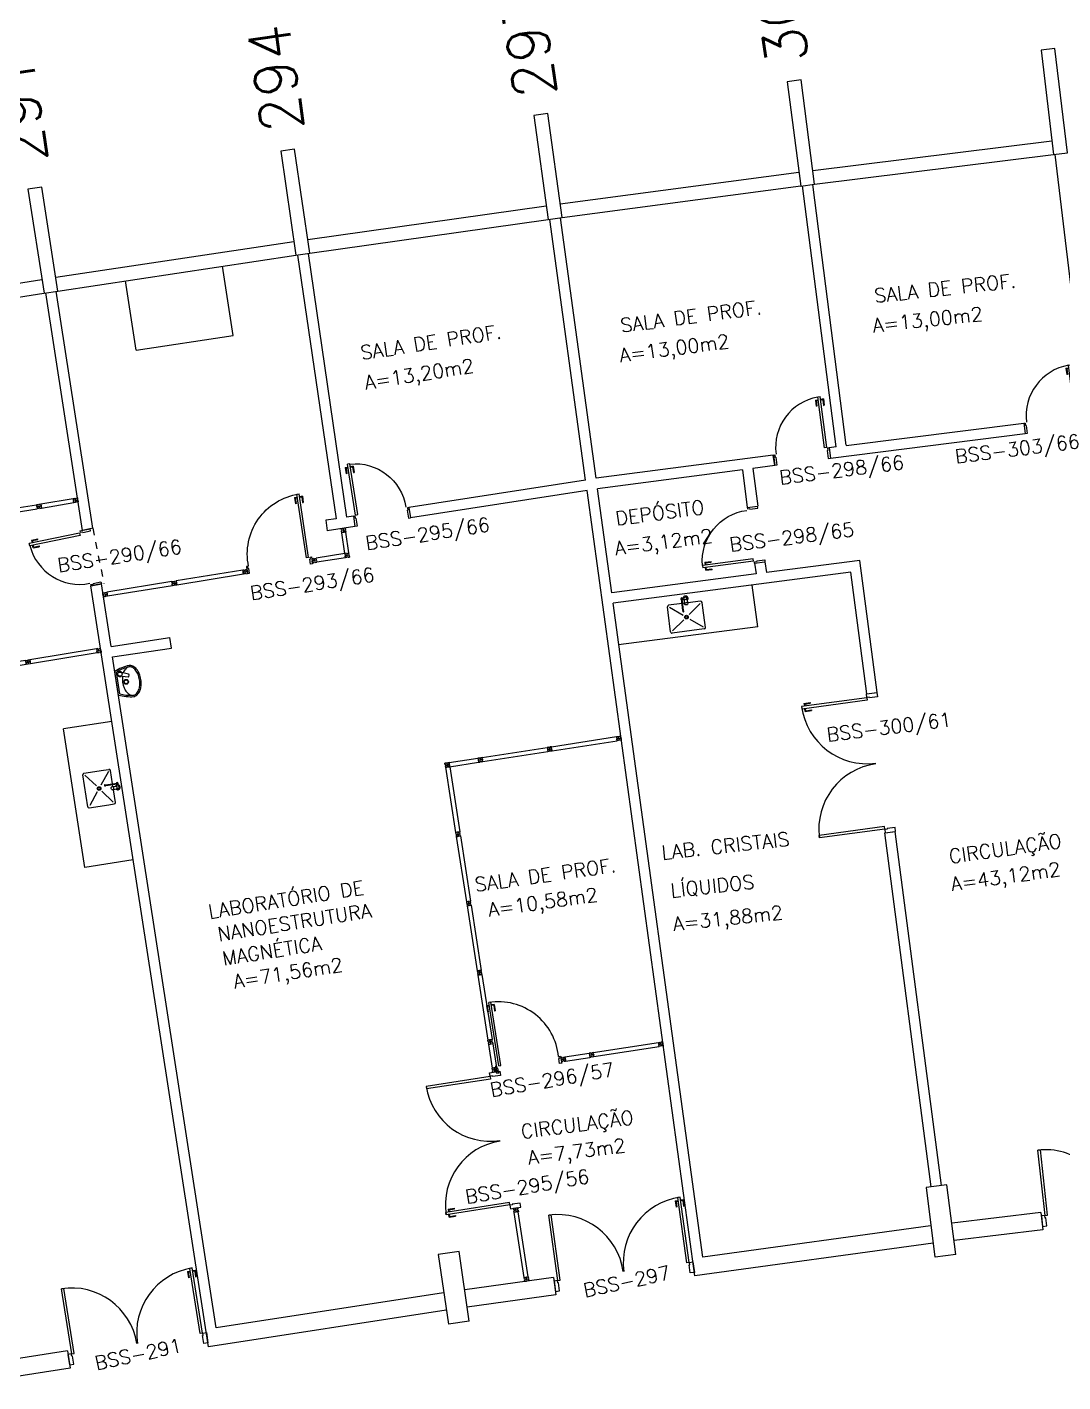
# Model space of a CAD drawing. Extents: x -152 to 150, y 325 to 437.
# Drawn here: x -65.03 to -50.26, y 406.78 to 426.11 of the extents above; entities that cross this region are included whole.
import ezdxf
from ezdxf.enums import TextEntityAlignment as Align

# ---------------------------------------------------------------- set-up
doc = ezdxf.new("R2010")
doc.units = 0
doc.header["$LTSCALE"] = 0.01
doc.header["$MEASUREMENT"] = 0
doc.header["$PDMODE"] = 98
doc.linetypes.add('HIDDEN', pattern=[0.375, 0.25, -0.125])
doc.layers.get('0').update_dxf_attribs({"linetype": 'CONTINUOUS'})
doc.layers.get('DEFPOINTS').update_dxf_attribs({"linetype": 'CONTINUOUS'})
for name, color, linetype in [('ALV', 2, 'CONTINUOUS'), ('AREA', 2, 'CONTINUOUS'), ('BANC', 2, 'CONTINUOUS'), ('CARIMBO', 7, 'CONTINUOUS'), ('DIV', 2, 'CONTINUOUS'), ('ESQ', 1, 'CONTINUOUS'), ('ESTR', 3, 'CONTINUOUS'), ('grapa', 1, 'HIDDEN'), ('NOPILAR1', 2, 'CONTINUOUS'), ('PEÇAS', 1, 'CONTINUOUS'), ('TEXTO', 2, 'CONTINUOUS'), ('TEXTO-CENTRO-CUSTO', 2, 'CONTINUOUS'), ('TEXTO-ENDEREÇO', 2, 'CONTINUOUS')]:
    doc.layers.add(name, color=color, linetype=linetype)
doc.styles.add('1', font='romans.shx')
doc.styles.add('NOPILAR', font='simplex.shx', dxfattribs={"height": 0.6})
doc.styles.add('UNB-100', font='simplex.shx', dxfattribs={"height": 3})
doc.styles.add('UNB-100-1', font='simplex.shx', dxfattribs={"height": 0.2})
doc.dimstyles.new('1-600', dxfattribs={"dimtxt": 1.1, "dimasz": 2.5, "dimexe": 2, "dimexo": 4, "dimgap": 0.2, "dimtad": 1, "dimdec": 0, "dimzin": 4, "dimdsep": 46, "dimlunit": 6, "dimtxsty": '1', "dimblk1": 'NONE', "dimblk2": 'NONE', "dimsah": 1, "dimcen": 0, "dimclrd": 2, "dimclre": 2, "dimclrt": 2, "dimadec": 0, "dimazin": 0, "dimtfac": 1, "dimtdec": 0, "dimtmove": 2, "dimatfit": 3, "dimldrblk": 'NONE', "dimfxl": 0, "dimtolj": 1, "dimtzin": 0, "dimarcsym": 0})

# ---------------------------------------------------------------- blocks, each defined once
blk = doc.blocks.new('PILAR-SSC')
blk.add_lwpolyline([(0, 0), (0, -1.5), (0.2, -1.5), (0.2, 0)], close=True)
blk = doc.blocks.new('DIVMT-SSC')
for p, q in [((0, 0.005), (0, -0.005)), ((0, -0.005), (0, 0.005)), ((-0.03, -0.03), (-0.03, -0.97)), ((0.006, -0.03), (-0.006, -0.03)), ((-0.005, 0), (0.005, 0)), ((0.005, 0), (-0.005, 0)), ((0.006, -0.02), (0.006, -0.03)), ((0.03, -0.03), (0.03, -0.97)), ((0.03, -0.97), (-0.03, -0.97)), ((-0.006, -0.98), (-0.006, -0.97)), ((-0.006, -0.98), (0.006, -0.98)), ((0.006, -1.001), (-0.006, -1.001)), ((0.005, -0.97), (-0.005, -0.97)), ((0, -0.994), (0, -1.007)), ((0, -1.02), (0, -1.021)), ((0.006, -0.98), (0.006, -0.97))]:
    blk.add_line(p, q)
blk.add_lwpolyline([(0.006, -0.02), (-0.006, -0.02), (0.006, -0.02), (0.006, -0.03), (0.03, -0.03), (0.03, -0.008), (0.02, -0.008), (0.02, 0.008), (0.03, 0.008), (0.03, 0.03), (0.006, 0.03), (0.006, 0.02), (-0.006, 0.02), (-0.006, 0.03), (-0.03, 0.03), (-0.03, 0.008), (-0.02, 0.008), (-0.02, -0.008), (-0.03, -0.008), (-0.03, -0.03), (-0.006, -0.03), (-0.006, -0.02), (-0.006, -0.03)])
blk = doc.blocks.new('PTDP-SSC')
at = {"color": 2}
for p, q in [((0.055, 1.015), (0.09, 1.015)), ((0.055, 0.075), (0.055, 1.015)), ((0.09, 0.075), (0.09, 1.015)), ((1.91, 0.075), (1.91, 1.015)), ((1.945, 1.015), (1.91, 1.015)), ((1.945, 0.075), (1.945, 1.015)), ((0.05, 0.075), (0, 0.075)), ((0, 0.075), (0, -0.075)), ((0.05, 0.04), (0.05, 0.075)), ((0.06, 0.04), (0.05, 0.04)), ((0.055, 0.075), (0.09, 0.075)), ((0.06, -0.075), (0.06, 0.04)), ((1.945, 0.075), (1.91, 0.075)), ((1.94, -0.075), (1.94, 0.04)), ((1.94, 0.04), (1.95, 0.04)), ((1.95, 0.04), (1.95, 0.075)), ((1.95, 0.075), (2, 0.075)), ((2, 0.075), (2, -0.075)), ((0, -0.075), (0.06, -0.075)), ((2, -0.075), (1.94, -0.075))]:
    blk.add_line(p, q, dxfattribs=at)
at = {"color": 1}
for centre, start, end in [((0.055, 0.075), 0, 90), ((1.945, 0.075), 90, 180)]:
    blk.add_arc(centre, 0.94, start, end, dxfattribs=at)
blk = doc.blocks.new('PDV2E-SSC')
at = {"layer": 'DIV'}
for p, q in [((0.034, 0.925), (0.034, 0.835)), ((0.034, 0.925), (0.074, 0.925)), ((0.044, 0.835), (0.034, 0.835)), ((0.044, 0.915), (0.044, 0.835)), ((0.044, 0.915), (0.074, 0.915)), ((0.076, 0.05), (0.076, 0.965)), ((0.106, 0.965), (0.076, 0.965)), ((0.106, 0.05), (0.106, 0.965)), ((0.148, 0.925), (0.108, 0.925)), ((0.138, 0.915), (0.108, 0.915)), ((0.138, 0.915), (0.138, 0.835)), ((0.138, 0.835), (0.148, 0.835)), ((0.148, 0.925), (0.148, 0.835)), ((0.031, 0.05), (0.031, -0.05)), ((0.051, 0.05), (0.031, 0.05)), ((0.051, 0.02), (0.051, 0.05)), ((0.051, 0.02), (0.061, 0.02)), ((0.061, -0.05), (0.061, 0.02)), ((0.076, 0.05), (0.106, 0.05)), ((0.95, 0.02), (0.94, 0.02)), ((0.94, -0.05), (0.94, 0.02)), ((0.95, 0.02), (0.95, 0.05)), ((0.95, 0.05), (0.97, 0.05)), ((0.97, 0.05), (0.97, 0.035)), ((0.97, 0.035), (0.97, -0.035)), ((0.031, -0.05), (0.061, -0.05)), ((0.97, -0.05), (0.94, -0.05)), ((0.97, -0.035), (0.97, -0.05))]:
    blk.add_line(p, q, dxfattribs=at)
at = {"layer": 'DIV', "color": 1}
blk.add_arc((0.076, 0.1), 0.865, 356.6786, 90, dxfattribs=at)
blk = doc.blocks.new('A$C73356FFD')
at = {"layer": 'DIV'}
for p, q in [((0.025, 0.03), (0.035, 0.03)), ((0.035, 0.03), (0.025, 0.03)), ((0.03, 0.025), (0.03, 0.035)), ((0.03, 0.035), (0.03, 0.025))]:
    blk.add_line(p, q, dxfattribs=at)
blk.add_lwpolyline([(0.009, 0.036), (0, 0.036), (0, 0.06), (0.022, 0.06), (0.022, 0.05), (0.038, 0.05), (0.038, 0.06), (0.06, 0.06), (0.06, 0.036), (0.05, 0.036), (0.05, 0.024), (0.06, 0.024), (0.06, 0), (0.038, 0), (0.038, 0.01), (0.022, 0.01), (0.022, 0), (0, 0), (0, 0.024), (0.009, 0.024)], close=True, dxfattribs=at)
blk = doc.blocks.new('A$C19D559F5')
at = {"linetype": 'Continuous'}
blk.add_blockref('A$C73356FFD', (0, 0), dxfattribs=at)
blk = doc.blocks.new('A$C31074930')
at = {"layer": 'DIV', "linetype": 'Continuous', "rotation": 180}
blk.add_blockref('PTDP-SSC', (1.97, 0.067), dxfattribs=at)
blk = doc.blocks.new('PD80-SSC')
at = {"color": 2}
for p, q in [((-0.777, 0.01), (-0.777, -0.03)), ((-0.777, 0.01), (-0.687, 0.01)), ((-0.687, 0), (-0.687, 0.01)), ((-0.075, 0), (0.075, 0)), ((-0.075, 0), (-0.075, -0.02)), ((0.075, -0.03), (0.075, 0)), ((-0.817, -0.065), (-0.817, -0.03)), ((-0.085, -0.03), (-0.817, -0.03)), ((-0.085, -0.065), (-0.817, -0.065)), ((-0.777, -0.105), (-0.777, -0.065)), ((-0.777, -0.105), (-0.687, -0.105)), ((-0.767, 0), (-0.767, -0.03)), ((-0.767, 0), (-0.687, 0)), ((-0.767, -0.095), (-0.767, -0.065)), ((-0.767, -0.095), (-0.687, -0.095)), ((-0.687, -0.095), (-0.687, -0.105)), ((-0.085, -0.03), (-0.085, -0.065)), ((-0.075, -0.02), (-0.04, -0.02)), ((-0.04, -0.03), (-0.04, -0.02)), ((-0.04, -0.03), (0.075, -0.03)), ((-0.04, -0.771), (0.075, -0.771)), ((-0.04, -0.771), (-0.04, -0.781)), ((0.075, -0.771), (0.075, -0.801)), ((-0.075, -0.781), (-0.04, -0.781)), ((-0.075, -0.801), (-0.075, -0.781)), ((-0.075, -0.801), (0.075, -0.801)), ((-0.075, -0.802), (0.075, -0.802))]:
    blk.add_line(p, q, dxfattribs=at)
at = {"color": 1}
blk.add_arc((-0.085, -0.03), 0.731, 182.6571, 270, dxfattribs=at)
blk = doc.blocks.new('LAVAT-P')
for p, q in [((-0.17, 0), (0.17, 0)), ((-0.157, -0.02), (0.157, -0.02)), ((0.063, -0.173), (0.094, -0.055)), ((0.069, -0.185), (0.09, -0.192)), ((0.102, -0.187), (0.151, -0.074))]:
    blk.add_line(p, q)
for points in [[(0.083, -0.096, 0.121735), (-0.082, -0.096, 0.073747), (-0.145, -0.122, 0.106861), (-0.192, -0.165, 0.153587), (-0.205, -0.208, 0.153587)], [(-0.205, -0.208, 0.153587), (-0.192, -0.251, 0.106861), (-0.145, -0.294, 0.073747), (-0.082, -0.32, 0.060305), (0, -0.329, 0.060305), (0.082, -0.32, 0.073747), (0.145, -0.294, 0.106861), (0.192, -0.251, 0.153587), (0.205, -0.208, 0.153587), (0.192, -0.165, 0.106861), (0.145, -0.122, 0.014792), (0.133, -0.115, 0.039243)], [(-0.225, -0.214, 0.136108), (-0.208, -0.262, 0.106861), (-0.155, -0.311, 0.073747), (-0.087, -0.339, 0.060305), (0, -0.349, 0.060305), (0.087, -0.339, 0.073747), (0.155, -0.311, 0.106861), (0.208, -0.262, 0.136108), (0.225, -0.214, 0.062982)]]:
    blk.add_lwpolyline(points, format="xyb")
for centre, radius in [((0, -0.135), 0.0347), ((0, -0.135), 0.0265), ((0.122, -0.065), 0.03)]:
    blk.add_circle(centre, radius)
for centre, radius, start, end in [((0.376, -0.254), 0.602, 155.0201, 176.1902), ((-0.376, -0.254), 0.602, 3.8098, 24.9799), ((0.376, -0.254), 0.582, 156.2686, 173.4578), ((0.073, -0.176), 0.01, 165.2139, 250.8603), ((0.122, -0.065), 0.0361, 302.4689, 199.2518), ((0.093, -0.183), 0.01, 250.8603, 336.5068), ((-0.376, -0.254), 0.582, 6.5422, 23.7314)]:
    blk.add_arc(centre, radius, start, end)
blk = doc.blocks.new('INOXA1-P')
for p, q in [((0.12, 0.23), (0.12, 0.047)), ((0.22, 0.25), (0.14, 0.25)), ((0.15, 0.22), (0.287, 0.043)), ((0.5, 0.25), (0.22, 0.25)), ((0.353, 0.043), (0.49, 0.22)), ((0.52, 0.23), (0.52, -0.23)), ((0.043, 0.008), (0.043, -0.022)), ((0.062, 0.04), (0.071, 0.04)), ((0.131, 0.048), (0.076, 0.043)), ((0.131, -0.002), (0.076, 0.003)), ((0.22, -0.027), (0.054, -0.027)), ((0.22, -0.037), (0.054, -0.037)), ((0.063, -0.003), (0.063, -0.021)), ((0.12, -0.001), (0.12, -0.027)), ((0.12, -0.037), (0.12, -0.23)), ((0.15, -0.22), (0.287, -0.043)), ((0.231, -0.027), (0.22, -0.027)), ((0.231, -0.037), (0.22, -0.037)), ((0.353, -0.043), (0.49, -0.22)), ((0.22, -0.25), (0.14, -0.25)), ((0.5, -0.25), (0.22, -0.25))]:
    blk.add_line(p, q)
blk.add_lwpolyline([(0.076, 0.003), (0.072, 0.004), (0.069, 0.009), (0.067, 0.015), (0.066, 0.023), (0.067, 0.031), (0.069, 0.037), (0.072, 0.042), (0.076, 0.043)])
blk.add_lwpolyline([(0.131, 0.048), (0.137, 0.046), (0.143, 0.041), (0.147, 0.033), (0.148, 0.023), (0.147, 0.013), (0.143, 0.006), (0.137, 0), (0.131, -0.002), (0.125, 0), (0.119, 0.006), (0.115, 0.013), (0.114, 0.023), (0.115, 0.033), (0.119, 0.041), (0.125, 0.046)], close=True)
for radius in [0.0266, 0.0163]:
    blk.add_circle((0.32, 0), radius)
for centre, radius, start, end in [((0.14, 0.23), 0.02, 90, 180), ((0.5, 0.23), 0.02, 360, 90), ((0.054, 0.023), 0.0349, 36.1705, 252.2568), ((0.054, 0.023), 0.0189, 62.7367, 235.7375), ((0.073, -0.003), 0.01, 102.8285, 180), ((0.054, 0.023), 0.0349, 285.5373, 323.9987), ((0.054, -0.032), 0.0145, 20.161, 339.839), ((0.054, -0.032), 0.005, 90.0037, 269.9963), ((0.231, -0.032), 0.00738, 222.6559, 137.3441), ((0.231, -0.032), 0.005, 269.9935, 90.0065), ((0.14, -0.23), 0.02, 180, 270), ((0.5, -0.23), 0.02, 270, 360)]:
    blk.add_arc(centre, radius, start, end)
blk = doc.blocks.new('*D68')
at = {"layer": 'DEFPOINTS', "color": 0}
for p in [(-16.911, 434.96), (25.872, 428.073), (25.783, 426.576), (-100.778, 416.69), (-100.424, 415.233)]:
    blk.add_point(p, dxfattribs=at)
at = {"layer": 'TEXTO-CENTRO-CUSTO', "color": 2, "lineweight": -2}
for p, q in [((26.11, 432.066), (26.377, 436.527)), ((-101.723, 420.577), (-102.785, 424.95))]:
    blk.add_line(p, q, dxfattribs=at)
blk.add_arc((0.36, 0.497), 434.806, 86.58537, 103.65854, dxfattribs=at)
at = {"layer": 'TEXTO-CENTRO-CUSTO', "color": 2, "insert": (-38.525, 434.313), "char_height": 1.1, "attachment_point": 5, "rotation": 5.122, "style": '1'}
blk.add_mtext('\\A1;Física', dxfattribs=at)
blk = doc.blocks.new('_NONE')
at = {"color": 0, "linetype": 'ByBlock'}
blk.add_circle((0, 0), 0.25, dxfattribs=at)
blk = doc.blocks.new('*D70')
at = {"layer": 'DEFPOINTS', "color": 0}
for p in [(-114.26, 419.921), (-107.85, 414.906), (-107.471, 413.455), (-114.89, 413.002), (-114.486, 411.557)]:
    blk.add_point(p, dxfattribs=at)
at = {"layer": 'TEXTO-CENTRO-CUSTO', "color": 2, "lineweight": -2}
for p, q in [((-108.86, 418.777), (-109.997, 423.13)), ((-115.966, 416.855), (-117.177, 421.189))]:
    blk.add_line(p, q, dxfattribs=at)
blk.add_arc((0.364, 0.48), 434.821, 104.63415, 105.60976, dxfattribs=at)

msp = doc.modelspace()

# ---------------------------------------------------------------- linework, layer by layer
at = {"layer": 'ALV'}
for p, q in [((-53.826, 424.062), (-50.418, 424.485)), ((-49.922, 420.567), (-50.368, 424.29)), ((-53.801, 423.864), (-50.393, 424.287)), ((-57.43, 423.585), (-54.026, 424.037)), ((-57.403, 423.387), (-53.999, 423.839)), ((-53.495, 420.117), (-53.974, 423.842)), ((-53.348, 420.142), (-53.825, 423.861)), ((-61.03, 423.077), (-57.63, 423.558)), ((-61.002, 422.879), (-57.602, 423.36)), ((-57.066, 419.642), (-57.576, 423.363)), ((-56.918, 419.669), (-57.427, 423.383)), ((-64.625, 422.538), (-61.229, 423.048)), ((-64.595, 422.34), (-61.2, 422.85)), ((-61.174, 422.854), (-60.626, 419.092)), ((-61.026, 422.875), (-60.477, 419.115)), ((-68.216, 421.968), (-64.824, 422.507)), ((-68.184, 421.771), (-64.793, 422.31)), ((-64.244, 418.925), (-64.767, 422.314)), ((-64.097, 418.955), (-64.619, 422.336)), ((-53.348, 420.136), (-50.818, 420.454)), ((-50.817, 420.453), (-50.799, 420.306)), ((-53.575, 419.956), (-50.799, 420.306)), ((-53.495, 420.117), (-53.595, 420.104)), ((-54.39, 420), (-56.918, 419.669)), ((-54.37, 419.851), (-54.682, 419.81)), ((-54.831, 419.791), (-56.898, 419.52)), ((-57.066, 419.642), (-59.587, 419.253)), ((-57.046, 419.493), (-59.564, 419.104)), ((-55.51, 408.288), (-57.046, 419.493)), ((-56.694, 418.034), (-56.898, 419.52)), ((-60.626, 419.092), (-60.774, 419.069)), ((-60.774, 419.069), (-60.752, 418.921)), ((-60.379, 419.13), (-60.477, 419.115)), ((-60.379, 419.13), (-60.357, 418.982)), ((-59.587, 419.252), (-59.564, 419.104)), ((-64.097, 418.955), (-64.244, 418.925)), ((-60.357, 418.982), (-60.752, 418.921)), ((-53.156, 418.497), (-54.487, 418.323)), ((-52.909, 416.611), (-53.156, 418.497)), ((-54.636, 418.303), (-56.694, 418.034)), ((-53.285, 418.329), (-56.674, 417.885)), ((-53.057, 416.592), (-53.285, 418.329)), ((-63.974, 418.162), (-64.122, 418.133)), ((-62.445, 407.276), (-64.122, 418.133)), ((-63.836, 417.267), (-63.974, 418.162)), ((-55.395, 408.556), (-56.674, 417.885)), ((-63.836, 417.267), (-62.996, 417.395)), ((-62.973, 417.247), (-62.996, 417.395)), ((-63.813, 417.119), (-62.973, 417.247)), ((-62.335, 407.546), (-63.813, 417.119)), ((-52.798, 414.608), (-52.649, 414.63)), ((-51.988, 409.577), (-52.649, 414.63)), ((-52.137, 409.557), (-52.798, 414.608)), ((-50.574, 409.193), (-51.84, 409.041)), ((-50.574, 409.193), (-50.543, 408.945)), ((-52.145, 409.002), (-55.395, 408.556)), ((-50.543, 408.945), (-51.81, 408.793)), ((-50.543, 408.945), (-51.81, 408.793)), ((-52.111, 408.754), (-55.51, 408.288)), ((-57.525, 408.264), (-58.788, 408.091)), ((-57.525, 408.264), (-57.49, 408.017)), ((-59.093, 408.047), (-62.335, 407.546)), ((-57.49, 408.017), (-58.754, 407.844)), ((-59.055, 407.8), (-62.445, 407.276)), ((-64.459, 407.218), (-65.72, 407.023)), ((-64.459, 407.218), (-64.42, 406.971)), ((-64.42, 406.971), (-65.681, 406.776))]:
    msp.add_line(p, q, dxfattribs=at)
at = {"layer": 'BANC'}
for p, q in [((-62.093, 421.705), (-62.246, 422.693)), ((-63.478, 421.497), (-63.63, 422.485)), ((-63.478, 421.497), (-62.093, 421.705)), ((-54.609, 417.55), (-54.691, 418.145)), ((-54.609, 417.55), (-56.596, 417.29)), ((-53.062, 416.591), (-52.909, 416.611))]:
    msp.add_line(p, q, dxfattribs=at)
at = {"layer": 'DIV'}
for p, q in [((-64.876, 419.296), (-64.898, 419.292)), ((-64.894, 419.268), (-64.898, 419.292)), ((-64.885, 419.27), (-64.894, 419.268)), ((-64.885, 419.27), (-64.883, 419.258)), ((-64.876, 419.296), (-64.874, 419.286)), ((-64.859, 419.288), (-64.874, 419.286)), ((-64.868, 419.266), (-64.858, 419.268)), ((-64.858, 419.268), (-64.868, 419.266)), ((-64.863, 419.262), (-64.864, 419.272)), ((-64.864, 419.272), (-64.863, 419.262)), ((-64.86, 419.298), (-64.839, 419.302)), ((-64.86, 419.298), (-64.859, 419.288)), ((-64.844, 419.276), (-64.835, 419.278)), ((-64.844, 419.276), (-64.835, 419.278)), ((-64.842, 419.264), (-64.844, 419.276)), ((-64.844, 419.276), (-64.842, 419.264)), ((-64.842, 419.264), (-64.833, 419.266)), ((-64.842, 419.264), (-64.833, 419.266)), ((-64.839, 419.302), (-64.376, 419.381)), ((-64.839, 419.302), (-64.829, 419.242)), ((-64.839, 419.302), (-64.835, 419.278)), ((-64.835, 419.277), (-64.833, 419.267)), ((-64.829, 419.242), (-64.833, 419.266)), ((-64.829, 419.242), (-64.832, 419.263)), ((-64.832, 419.263), (-64.83, 419.245)), ((-64.829, 419.242), (-64.366, 419.322)), ((-64.376, 419.381), (-64.366, 419.322)), ((-64.362, 419.359), (-64.372, 419.357)), ((-64.372, 419.356), (-64.37, 419.346)), ((-64.36, 419.347), (-64.37, 419.345)), ((-64.36, 419.347), (-64.362, 419.359)), ((-64.347, 419.355), (-64.334, 419.357)), ((-64.342, 419.362), (-64.34, 419.35)), ((-64.322, 419.359), (-64.321, 419.359)), ((-64.883, 419.258), (-64.892, 419.256)), ((-64.892, 419.256), (-64.888, 419.233)), ((-64.867, 419.236), (-64.888, 419.233)), ((-64.852, 419.249), (-64.868, 419.246)), ((-64.867, 419.236), (-64.868, 419.246)), ((-64.851, 419.239), (-64.852, 419.249)), ((-64.851, 419.239), (-64.829, 419.242)), ((-60.486, 418.901), (-60.545, 418.892)), ((-60.501, 418.595), (-60.545, 418.892)), ((-60.514, 418.928), (-60.526, 418.926)), ((-60.523, 418.946), (-60.523, 418.947)), ((-60.523, 418.905), (-60.511, 418.907)), ((-60.523, 418.905), (-60.521, 418.896)), ((-60.519, 418.92), (-60.521, 418.934)), ((-60.51, 418.897), (-60.52, 418.896)), ((-60.511, 418.907), (-60.509, 418.898)), ((-60.442, 418.605), (-60.486, 418.901)), ((-60.949, 418.523), (-60.97, 418.52)), ((-60.97, 418.52), (-60.961, 418.461)), ((-60.97, 418.52), (-60.967, 418.496)), ((-60.957, 418.498), (-60.967, 418.496)), ((-60.957, 418.498), (-60.967, 418.496)), ((-60.966, 418.495), (-60.965, 418.485)), ((-60.955, 418.486), (-60.957, 418.498)), ((-60.957, 418.498), (-60.955, 418.486)), ((-60.949, 418.523), (-60.947, 418.513)), ((-60.947, 418.513), (-60.931, 418.516)), ((-60.931, 418.496), (-60.941, 418.494)), ((-60.941, 418.494), (-60.931, 418.496)), ((-60.935, 418.49), (-60.937, 418.5)), ((-60.937, 418.5), (-60.935, 418.49)), ((-60.933, 418.526), (-60.911, 418.529)), ((-60.933, 418.526), (-60.931, 418.516)), ((-60.917, 418.504), (-60.907, 418.506)), ((-60.917, 418.504), (-60.915, 418.492)), ((-60.915, 418.492), (-60.905, 418.494)), ((-60.501, 418.596), (-60.911, 418.529)), ((-60.907, 418.506), (-60.911, 418.529)), ((-60.905, 418.494), (-60.902, 418.47)), ((-60.492, 418.536), (-60.902, 418.47)), ((-60.48, 418.598), (-60.502, 418.595)), ((-60.502, 418.595), (-60.492, 418.536)), ((-60.502, 418.595), (-60.498, 418.571)), ((-60.488, 418.573), (-60.498, 418.571)), ((-60.488, 418.573), (-60.498, 418.571)), ((-60.498, 418.57), (-60.496, 418.56)), ((-60.486, 418.561), (-60.496, 418.559)), ((-60.486, 418.561), (-60.496, 418.559)), ((-60.492, 418.536), (-60.496, 418.559)), ((-60.492, 418.536), (-60.495, 418.556)), ((-60.495, 418.556), (-60.492, 418.539)), ((-60.47, 418.539), (-60.492, 418.536)), ((-60.486, 418.561), (-60.488, 418.573)), ((-60.488, 418.573), (-60.486, 418.561)), ((-60.48, 418.598), (-60.478, 418.589)), ((-60.478, 418.589), (-60.462, 418.591)), ((-60.462, 418.571), (-60.472, 418.569)), ((-60.472, 418.569), (-60.462, 418.571)), ((-60.472, 418.549), (-60.456, 418.552)), ((-60.47, 418.539), (-60.472, 418.549)), ((-60.466, 418.565), (-60.468, 418.575)), ((-60.468, 418.575), (-60.466, 418.565)), ((-60.464, 418.601), (-60.442, 418.605)), ((-60.464, 418.601), (-60.462, 418.591)), ((-60.454, 418.542), (-60.456, 418.552)), ((-60.454, 418.542), (-60.433, 418.545)), ((-60.448, 418.579), (-60.438, 418.581)), ((-60.448, 418.579), (-60.446, 418.567)), ((-60.446, 418.567), (-60.437, 418.569)), ((-60.438, 418.581), (-60.442, 418.605)), ((-60.437, 418.569), (-60.433, 418.545)), ((-61.958, 418.359), (-62.909, 418.205)), ((-61.948, 418.3), (-62.899, 418.145)), ((-61.936, 418.363), (-61.958, 418.359)), ((-61.958, 418.359), (-61.948, 418.3)), ((-61.958, 418.359), (-61.954, 418.335)), ((-61.944, 418.337), (-61.954, 418.335)), ((-61.944, 418.337), (-61.954, 418.335)), ((-61.954, 418.334), (-61.952, 418.325)), ((-61.943, 418.325), (-61.952, 418.324)), ((-61.943, 418.325), (-61.952, 418.324)), ((-61.948, 418.3), (-61.952, 418.324)), ((-61.948, 418.3), (-61.951, 418.321)), ((-61.951, 418.321), (-61.949, 418.303)), ((-61.926, 418.303), (-61.948, 418.3)), ((-61.943, 418.325), (-61.944, 418.337)), ((-61.944, 418.337), (-61.943, 418.325)), ((-61.936, 418.363), (-61.934, 418.353)), ((-61.934, 418.353), (-61.919, 418.355)), ((-61.918, 418.335), (-61.928, 418.334)), ((-61.928, 418.334), (-61.918, 418.335)), ((-61.928, 418.313), (-61.912, 418.316)), ((-61.926, 418.303), (-61.928, 418.313)), ((-61.922, 418.329), (-61.924, 418.339)), ((-61.924, 418.339), (-61.922, 418.329)), ((-61.92, 418.365), (-61.898, 418.369)), ((-61.92, 418.365), (-61.919, 418.355)), ((-61.911, 418.306), (-61.912, 418.316)), ((-61.911, 418.306), (-61.889, 418.31)), ((-61.904, 418.344), (-61.895, 418.345)), ((-61.904, 418.344), (-61.902, 418.332)), ((-61.902, 418.332), (-61.893, 418.333)), ((-61.895, 418.345), (-61.898, 418.369)), ((-61.893, 418.333), (-61.889, 418.31)), ((-60.955, 418.486), (-60.965, 418.484)), ((-60.955, 418.486), (-60.965, 418.484)), ((-60.961, 418.461), (-60.965, 418.484)), ((-60.961, 418.461), (-60.964, 418.481)), ((-60.964, 418.481), (-60.961, 418.464)), ((-60.939, 418.464), (-60.961, 418.461)), ((-60.941, 418.474), (-60.925, 418.477)), ((-60.939, 418.464), (-60.941, 418.474)), ((-60.923, 418.467), (-60.925, 418.477)), ((-60.923, 418.467), (-60.902, 418.47)), ((-62.953, 418.167), (-62.954, 418.167)), ((-62.927, 418.171), (-62.941, 418.169)), ((-62.935, 418.176), (-62.933, 418.164)), ((-62.914, 418.179), (-62.905, 418.181)), ((-62.913, 418.168), (-62.914, 418.179)), ((-62.913, 418.168), (-62.903, 418.169)), ((-62.909, 418.205), (-62.899, 418.145)), ((-62.905, 418.18), (-62.903, 418.17)), ((-64.044, 417.235), (-64.995, 417.08)), ((-64.034, 417.176), (-64.985, 417.021)), ((-64.022, 417.238), (-64.044, 417.235)), ((-64.044, 417.235), (-64.034, 417.176)), ((-64.044, 417.235), (-64.04, 417.211)), ((-64.031, 417.213), (-64.04, 417.211)), ((-64.031, 417.213), (-64.04, 417.211)), ((-64.04, 417.21), (-64.038, 417.2)), ((-64.029, 417.201), (-64.038, 417.199)), ((-64.029, 417.201), (-64.038, 417.199)), ((-64.034, 417.176), (-64.038, 417.199)), ((-64.034, 417.176), (-64.038, 417.196)), ((-64.038, 417.196), (-64.035, 417.178)), ((-64.012, 417.179), (-64.034, 417.176)), ((-64.029, 417.201), (-64.031, 417.213)), ((-64.031, 417.213), (-64.029, 417.201)), ((-64.022, 417.238), (-64.021, 417.228)), ((-64.021, 417.228), (-64.005, 417.231)), ((-64.004, 417.211), (-64.014, 417.209)), ((-64.014, 417.209), (-64.004, 417.211)), ((-64.014, 417.189), (-63.998, 417.192)), ((-64.012, 417.179), (-64.014, 417.189)), ((-64.009, 417.205), (-64.01, 417.215)), ((-64.01, 417.215), (-64.009, 417.205)), ((-64.006, 417.241), (-63.985, 417.244)), ((-64.006, 417.241), (-64.005, 417.231)), ((-63.997, 417.182), (-63.998, 417.192)), ((-63.997, 417.182), (-63.975, 417.185)), ((-63.99, 417.219), (-63.981, 417.221)), ((-63.99, 417.219), (-63.988, 417.207)), ((-63.988, 417.207), (-63.979, 417.209)), ((-63.981, 417.221), (-63.985, 417.244)), ((-63.979, 417.209), (-63.975, 417.185)), ((-65.014, 417.047), (-65.027, 417.045)), ((-65.022, 417.052), (-65.019, 417.04)), ((-65.001, 417.055), (-64.991, 417.057)), ((-64.999, 417.043), (-65.001, 417.055)), ((-64.999, 417.043), (-64.989, 417.045)), ((-64.995, 417.08), (-64.985, 417.021)), ((-64.991, 417.056), (-64.989, 417.046)), ((-59.053, 415.607), (-59.075, 415.603)), ((-59.071, 415.58), (-59.075, 415.603)), ((-59.053, 415.607), (-59.051, 415.597)), ((-59.036, 415.599), (-59.051, 415.597)), ((-59.037, 415.609), (-59.015, 415.613)), ((-59.037, 415.609), (-59.036, 415.599)), ((-59.015, 415.613), (-58.602, 415.676)), ((-59.015, 415.613), (-59.012, 415.589)), ((-59.015, 415.613), (-59.006, 415.553)), ((-59.006, 415.553), (-58.593, 415.616)), ((-58.602, 415.676), (-58.593, 415.616)), ((-58.589, 415.653), (-58.599, 415.652)), ((-58.598, 415.651), (-58.597, 415.641)), ((-58.587, 415.641), (-58.597, 415.64)), ((-58.587, 415.641), (-58.589, 415.653)), ((-58.574, 415.65), (-58.561, 415.652)), ((-58.568, 415.657), (-58.566, 415.645)), ((-58.549, 415.654), (-58.547, 415.654)), ((-59.062, 415.581), (-59.071, 415.58)), ((-59.06, 415.569), (-59.069, 415.568)), ((-59.069, 415.568), (-59.065, 415.544)), ((-59.044, 415.548), (-59.065, 415.544)), ((-59.062, 415.581), (-59.06, 415.569)), ((-59.035, 415.579), (-59.045, 415.578)), ((-59.045, 415.578), (-59.035, 415.579)), ((-59.029, 415.56), (-59.045, 415.557)), ((-59.044, 415.548), (-59.045, 415.557)), ((-59.041, 415.583), (-59.04, 415.573)), ((-59.04, 415.573), (-59.041, 415.583)), ((-59.028, 415.55), (-59.029, 415.56)), ((-59.028, 415.55), (-59.006, 415.553)), ((-59.021, 415.588), (-59.012, 415.589)), ((-59.021, 415.588), (-59.012, 415.589)), ((-59.021, 415.588), (-59.019, 415.576)), ((-59.019, 415.576), (-59.021, 415.588)), ((-59.019, 415.576), (-59.01, 415.577)), ((-59.019, 415.576), (-59.01, 415.577)), ((-59.012, 415.588), (-59.01, 415.578)), ((-59.006, 415.553), (-59.01, 415.577)), ((-59.009, 415.574), (-59.007, 415.556)), ((-59.006, 415.553), (-59.009, 415.574)), ((-58.437, 411.655), (-58.461, 411.651)), ((-58.457, 411.629), (-58.461, 411.651)), ((-58.457, 411.629), (-58.447, 411.631)), ((-58.455, 411.613), (-58.445, 411.615)), ((-58.455, 411.613), (-58.452, 411.592)), ((-58.392, 411.601), (-58.452, 411.592)), ((-58.452, 411.592), (-58.428, 411.595)), ((-58.452, 411.592), (-58.431, 411.595)), ((-58.452, 411.592), (-58.398, 411.252)), ((-58.431, 411.595), (-58.449, 411.592)), ((-58.445, 411.615), (-58.447, 411.631)), ((-58.436, 411.645), (-58.437, 411.655)), ((-58.424, 411.647), (-58.436, 411.645)), ((-58.421, 411.627), (-58.432, 411.625)), ((-58.432, 411.625), (-58.421, 411.627)), ((-58.417, 411.606), (-58.429, 411.605)), ((-58.429, 411.605), (-58.417, 411.606)), ((-58.429, 411.605), (-58.428, 411.595)), ((-58.429, 411.605), (-58.428, 411.595)), ((-58.426, 411.621), (-58.427, 411.631)), ((-58.427, 411.631), (-58.426, 411.621)), ((-58.417, 411.597), (-58.427, 411.595)), ((-58.425, 411.656), (-58.401, 411.66)), ((-58.424, 411.647), (-58.425, 411.656)), ((-58.417, 411.606), (-58.416, 411.597)), ((-58.417, 411.606), (-58.416, 411.597)), ((-58.392, 411.601), (-58.416, 411.597)), ((-58.398, 411.638), (-58.408, 411.637)), ((-58.405, 411.621), (-58.408, 411.637)), ((-58.396, 411.623), (-58.405, 411.621)), ((-58.398, 411.638), (-58.401, 411.66)), ((-58.396, 411.623), (-58.392, 411.601)), ((-58.392, 411.601), (-58.339, 411.261)), ((-57.399, 411.407), (-57.42, 411.404)), ((-57.417, 411.38), (-57.42, 411.404)), ((-57.407, 411.381), (-57.417, 411.38)), ((-57.405, 411.369), (-57.415, 411.368)), ((-57.415, 411.368), (-57.411, 411.344)), ((-57.389, 411.348), (-57.411, 411.344)), ((-57.407, 411.381), (-57.405, 411.369)), ((-57.399, 411.407), (-57.397, 411.397)), ((-57.381, 411.4), (-57.397, 411.397)), ((-57.381, 411.379), (-57.391, 411.378)), ((-57.391, 411.378), (-57.381, 411.379)), ((-57.375, 411.36), (-57.391, 411.358)), ((-57.389, 411.348), (-57.391, 411.358)), ((-57.387, 411.384), (-57.385, 411.373)), ((-57.385, 411.373), (-57.387, 411.384)), ((-57.383, 411.409), (-57.361, 411.413)), ((-57.383, 411.409), (-57.381, 411.4)), ((-57.374, 411.35), (-57.375, 411.36)), ((-57.374, 411.35), (-57.352, 411.353)), ((-57.367, 411.388), (-57.357, 411.389)), ((-57.367, 411.388), (-57.357, 411.389)), ((-57.367, 411.388), (-57.365, 411.376)), ((-57.365, 411.376), (-57.367, 411.388)), ((-57.365, 411.376), (-57.356, 411.377)), ((-57.365, 411.376), (-57.356, 411.377)), ((-57.361, 411.413), (-57.016, 411.467)), ((-57.361, 411.413), (-57.357, 411.389)), ((-57.361, 411.413), (-57.352, 411.353)), ((-57.357, 411.388), (-57.356, 411.378)), ((-57.352, 411.353), (-57.356, 411.377)), ((-57.355, 411.374), (-57.352, 411.356)), ((-57.352, 411.353), (-57.355, 411.374)), ((-57.352, 411.353), (-57.007, 411.407)), ((-57.016, 411.467), (-57.007, 411.407)), ((-57.003, 411.444), (-57.012, 411.443)), ((-57.012, 411.442), (-57.011, 411.432)), ((-57.001, 411.433), (-57.011, 411.431)), ((-57.001, 411.433), (-57.003, 411.444)), ((-56.988, 411.441), (-56.975, 411.443)), ((-56.982, 411.448), (-56.98, 411.436)), ((-56.962, 411.445), (-56.961, 411.445)), ((-58.339, 411.261), (-58.398, 411.252)), ((-58.373, 411.246), (-58.375, 411.255)), ((-58.364, 411.257), (-58.374, 411.255)), ((-58.373, 411.246), (-58.361, 411.248)), ((-58.358, 411.227), (-58.37, 411.225)), ((-58.365, 411.233), (-58.363, 411.219)), ((-58.361, 411.248), (-58.363, 411.257)), ((-58.361, 411.207), (-58.361, 411.206)), ((-59.028, 409.24), (-58.939, 409.254)), ((-59.028, 409.24), (-59.022, 409.201)), ((-59.017, 409.232), (-58.938, 409.244)), ((-59.017, 409.232), (-59.012, 409.202)), ((-58.938, 409.244), (-58.939, 409.254)), ((-59.011, 409.127), (-59.017, 409.167)), ((-59.011, 409.127), (-58.922, 409.141)), ((-59.002, 409.138), (-59.007, 409.168)), ((-59.002, 409.138), (-58.923, 409.151)), ((-58.923, 409.151), (-58.922, 409.141))]:
    msp.add_line(p, q, dxfattribs=at)
at = {"layer": 'ESQ'}
for p, q in [((-53.952, 416.456), (-53.863, 416.47)), ((-53.952, 416.456), (-53.945, 416.416)), ((-53.934, 416.342), (-53.941, 416.382)), ((-53.94, 416.447), (-53.861, 416.46)), ((-53.94, 416.447), (-53.936, 416.418)), ((-53.926, 416.353), (-53.931, 416.383)), ((-53.926, 416.353), (-53.847, 416.366)), ((-53.861, 416.46), (-53.863, 416.47)), ((-53.847, 416.366), (-53.845, 416.356)), ((-53.934, 416.342), (-53.845, 416.356)), ((-55.787, 409.36), (-55.748, 409.366)), ((-55.787, 409.36), (-55.775, 409.271)), ((-55.776, 409.351), (-55.746, 409.356)), ((-55.776, 409.351), (-55.765, 409.272)), ((-55.765, 409.272), (-55.774, 409.271)), ((-55.673, 409.376), (-55.713, 409.37)), ((-55.682, 409.364), (-55.711, 409.36)), ((-55.682, 409.364), (-55.67, 409.285)), ((-55.673, 409.376), (-55.661, 409.287)), ((-55.67, 409.285), (-55.661, 409.287)), ((-62.746, 408.352), (-62.706, 408.357)), ((-62.746, 408.352), (-62.733, 408.263)), ((-62.735, 408.343), (-62.705, 408.347)), ((-62.735, 408.343), (-62.723, 408.264)), ((-62.723, 408.264), (-62.733, 408.263)), ((-62.632, 408.367), (-62.672, 408.362)), ((-62.64, 408.356), (-62.67, 408.352)), ((-62.64, 408.356), (-62.629, 408.277)), ((-62.632, 408.367), (-62.619, 408.278)), ((-62.629, 408.277), (-62.619, 408.278))]:
    msp.add_line(p, q, dxfattribs=at)
at = {"layer": 'ESTR'}
for p, q in [((-51.914, 409.586), (-52.211, 409.548)), ((-52.211, 409.548), (-52.084, 408.556)), ((-51.786, 408.594), (-51.914, 409.586)), ((-58.871, 408.635), (-59.168, 408.592)), ((-58.727, 407.645), (-58.871, 408.635)), ((-59.168, 408.592), (-59.024, 407.602)), ((-51.786, 408.594), (-52.083, 408.556)), ((-58.727, 407.645), (-59.024, 407.602))]:
    msp.add_line(p, q, dxfattribs=at)
at = {"layer": 'grapa'}
msp.add_line((-64.097, 418.955), (-63.939, 418.169), dxfattribs=at)
at = {"layer": 'PEÇAS'}
for p, q in [((-63.823, 416.2), (-64.515, 416.094)), ((-64.21, 414.117), (-64.515, 416.094)), ((-63.518, 414.224), (-64.21, 414.117))]:
    msp.add_line(p, q, dxfattribs=at)
at = {"layer": 'TEXTO-ENDEREÇO'}
for p, q in [((-53.595, 420.104), (-53.575, 419.955)), ((-54.37, 419.851), (-54.39, 420)), ((-54.831, 419.791), (-54.76, 419.251)), ((-54.682, 419.81), (-54.612, 419.272)), ((-54.76, 419.252), (-54.612, 419.272)), ((-54.656, 418.457), (-54.508, 418.477)), ((-54.656, 418.457), (-54.636, 418.303)), ((-54.508, 418.477), (-54.487, 418.323))]:
    msp.add_line(p, q, dxfattribs=at)

# ---------------------------------------------------------------- block references
at = {"layer": 'CARIMBO', "color": 6}
for name, p, rotation in [('A$C19D559F5', (-56.617, 415.923), 8.792682926847599), ('PDV2E-SSC', (-58.374, 411.225), 8.780487804860337), ('A$C19D559F5', (-56.019, 411.561), 8.792682926847599), ('A$C19D559F5', (-58.026, 409.204), 98.78048780487853)]:
    msp.add_blockref(name, p, dxfattribs=dict(at, rotation=rotation))
at = {"layer": 'DIV'}
for name, p, rotation in [('DIVMT-SSC', (-65.851, 419.109), 99.10523050229112), ('A$C73356FFD', (-64.366, 419.322), 8.480899999889566), ('A$C73356FFD', (-60.545, 418.892), 9.105230502288858), ('A$C73356FFD', (-63.886, 417.985), 99.75646669930936), ('DIVMT-SSC', (-57.58, 415.804), 98.81831245549685), ('DIVMT-SSC', (-58.568, 415.651), 98.81831245549685), ('DIVMT-SSC', (-59.04, 415.579), 8.818312455507813), ('DIVMT-SSC', (-58.886, 414.59), 8.818312455507813), ('DIVMT-SSC', (-58.733, 413.602), 8.818312455507813), ('DIVMT-SSC', (-58.58, 412.614), 8.818312455507813), ('DIVMT-SSC', (-56.982, 411.442), 98.81831245549685), ('A$C19D559F5', (-58.339, 411.261), 188.7804878048768)]:
    msp.add_blockref(name, p, dxfattribs=dict(at, rotation=rotation))
at = {"layer": 'DIV', "xscale": -1}
for name, p, rotation in [('PDV2E-SSC', (-60.937, 418.502), 8.480899999277023), ('DIVMT-SSC', (-62.934, 418.17), 279.2426533981825), ('DIVMT-SSC', (-65.02, 417.046), 279.2426533981825), ('DIVMT-SSC', (-57.909, 408.241), 188.7426631542068)]:
    msp.add_blockref(name, p, dxfattribs=dict(at, rotation=rotation))
at = {"layer": 'DIV', "xscale": 0.9799999999999892, "yscale": 0.9800000000000182, "zscale": 0.98, "rotation": 278.780466699327}
msp.add_blockref('A$C31074930', (-58.425, 411.157), dxfattribs=at)
at = {"layer": 'ESQ'}
for name, p, rotation in [('PD80-SSC', (-50.013, 420.48), 277.2459013552145), ('PD80-SSC', (-53.585, 420.028), 277.3901032181499), ('PD80-SSC', (-64.207, 418.933), 11.54182856706511), ('PTDP-SSC', (-52.719, 414.619), 97.70011145600544), ('PTDP-SSC', (-50.558, 409.069), 6.280718075557561), ('PTDP-SSC', (-57.507, 408.141), 7.80651339989697), ('PTDP-SSC', (-64.44, 407.094), 9.022229231205507)]:
    msp.add_blockref(name, p, dxfattribs=dict(at, rotation=rotation))
at = {"layer": 'ESQ', "xscale": -1}
for p, rotation in [((-60.368, 419.056), 98.71365655162332), ((-54.583, 418.467), 187.456106296091)]:
    msp.add_blockref('PD80-SSC', p, dxfattribs=dict(at, rotation=rotation))
at = {"layer": 'ESTR'}
for p, rotation in [((-50.571, 425.776), 6.829268292683424), ((-54.19, 425.326), 7.317073170731285), ((-57.804, 424.846), 7.804878048779024), ((-61.415, 424.334), 8.292682926828824), ((-65.021, 423.792), 8.780487804876804)]:
    msp.add_blockref('PILAR-SSC', p, dxfattribs=dict(at, rotation=rotation))
at = {"layer": 'PEÇAS'}
for name, p, rotation in [('INOXA1-P', (-55.67, 418.005), 277.3170731707314), ('LAVAT-P', (-63.755, 416.744), 98.66040202816515), ('INOXA1-P', (-63.69, 415.29), 188.78086669932)]:
    msp.add_blockref(name, p, dxfattribs=dict(at, rotation=rotation))

# ---------------------------------------------------------------- texts
at = {"layer": 'AREA', "style": 'UNB-100'}
for s, rotation, p in [('A=13,00m2', 6.1934, (-52.962, 421.749)), ('A=13,00m2', 7.5272, (-56.571, 421.323)), ('A=13,20m2', 9.1155, (-60.205, 420.933)), ('A=3,12m2', 7.5272, (-56.64, 418.57)), ('A=43,12m2', 8.0185, (-51.843, 413.779)), ('LÍQUIDOS', 6.2052, (-55.845, 413.686)), ('A=10,58m2', 8.0675, (-58.445, 413.413)), ('A=31,88m2', 6.2052, (-55.811, 413.209)), ('A=71,56m2', 9.0088, (-62.076, 412.39)), ('A=7,73m2', 7.3876, (-57.88, 409.876))]:
    msp.add_text(s, height=0.2, rotation=rotation, dxfattribs=at).set_placement(p)
at = {"layer": 'DIV', "style": 'UNB-100-1'}
for s, p in [('BSS-295/66', (-59.306, 418.778)), ('BSS-293/66', (-60.951, 418.064))]:
    msp.add_text(s, height=0.2, rotation=8.7958, dxfattribs=at).set_placement(p, align=Align.CENTER)
at = {"layer": 'NOPILAR1', "style": 'NOPILAR'}
for s, p in [('300', (-53.886, 425.63)), ('297', (-57.478, 425.143)), ('294', (-61.083, 424.654)), ('291', (-64.737, 424.193))]:
    msp.add_text(s, height=0.6, rotation=98.1167, dxfattribs=at).set_placement(p)
at = {"layer": 'TEXTO', "style": 'UNB-100'}
for s, rotation, p in [('SALA DE PROF.', 6.1934, (-52.939, 422.172)), ('SALA DE PROF.', 7.5272, (-56.558, 421.747)), ('SALA DE PROF.', 8.7478, (-60.263, 421.357)), ('DEPÓSITO', 7.5272, (-56.628, 418.994)), ('LAB. CRISTAIS ', 6.2052, (-55.974, 414.227)), ('CIRCULAÇÃO', 8.0185, (-51.87, 414.173)), ('SALA DE PROF.', 8.0675, (-58.634, 413.768)), ('LABORATÓRIO DE', 9.0088, (-62.434, 413.383)), ('NANOESTRUTURA', 9.0088, (-62.301, 413.061)), ('MAGNÉTICA', 9.0088, (-62.234, 412.716)), ('CIRCULAÇÃO', 7.3876, (-57.977, 410.246))]:
    msp.add_text(s, height=0.2, rotation=rotation, dxfattribs=at).set_placement(p)
at = {"layer": 'TEXTO-ENDEREÇO', "style": 'UNB-100-1'}
for s, rotation, p in [('BSS-303/66', 7.1987, (-50.896, 419.99)), ('BSS-298/66', 7.1987, (-53.403, 419.689)), ('BSS-298/65', 7.1987, (-54.114, 418.731)), ('BSS-290/66', 8.7958, (-63.701, 418.463)), ('BSS-300/61', 7.1987, (-52.728, 416.02)), ('BSS-296/57', 9.6923, (-57.529, 410.99)), ('BSS-295/56', 9.6923, (-57.884, 409.465)), ('BSS-297', 12.1793, (-56.46, 408.112)), ('BSS-291', 12.1793, (-63.43, 407.073))]:
    msp.add_text(s, height=0.2, rotation=rotation, dxfattribs=at).set_placement(p, align=Align.CENTER)

# ---------------------------------------------------------------- dimensions: what is measured, and where the dimension line sits
at = {"layer": 'TEXTO-CENTRO-CUSTO'}
for base, line1, line2, text, picture, middle in [((-16.911, 434.96), ((-100.778, 416.69), (-100.424, 415.233)), ((25.872, 428.073), (25.783, 426.576)), 'Física', '*D68', (-38.525, 434.313)), ((-114.26, 419.921), ((-114.89, 413.002), (-114.486, 411.557)), ((-107.85, 414.906), (-107.471, 413.455)), ' ', '*D70', (-0.757, 435.187))]:
    dim = msp.add_angular_dim_2l(base=base, line1=line1, line2=line2, text=text, dimstyle='1-600', override={"dimazin": 1}, dxfattribs=at)
    dim.commit()
    dim.dimension.update_dxf_attribs({"geometry": picture, "text_midpoint": middle})

doc.saveas('drawing.dxf')
